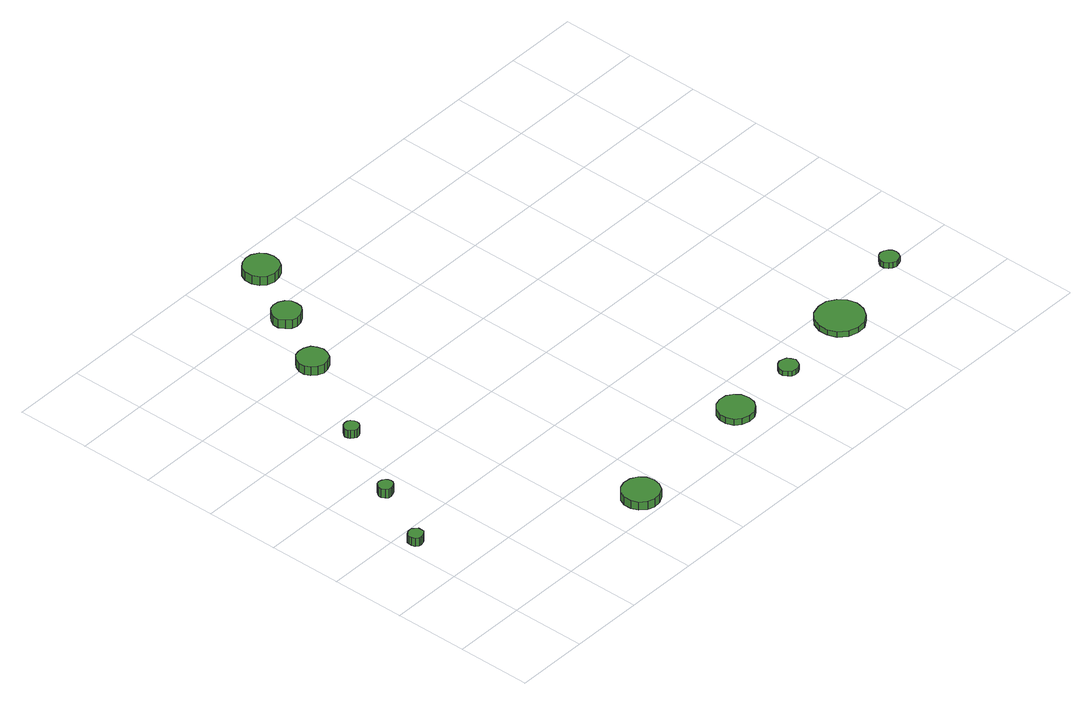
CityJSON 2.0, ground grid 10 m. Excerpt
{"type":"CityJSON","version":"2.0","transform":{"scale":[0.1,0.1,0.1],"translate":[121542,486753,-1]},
"CityObjects":{
"tree1":{"type":"SolitaryVegetationObject","attributes":{"function":"something"},"geometry":[{"type":"MultiSurface","lod":"1","boundaries":[[[0,1,2,3,4,5,6,7,8,9,10,11,12,13,14]],[[15,16,17,18,19,20,21,22,23,24,25,26,27,28,29]],[[0,29,28,1]],[[1,28,27,2]],[[2,27,26,3]],[[3,26,25,4]],[[4,25,24,5]],[[5,24,23,6]],[[6,23,22,7]],[[7,22,21,8]],[[8,21,20,9]],[[9,20,19,10]],[[10,19,18,11]],[[11,18,17,12]],[[12,17,16,13]],[[13,16,15,14]],[[14,15,29,0]]]}]},
"tree2":{"type":"SolitaryVegetationObject","attributes":{"function":"something"},"geometry":[{"type":"MultiSurface","lod":"1","boundaries":[[[30,31,32,33,34,35,36,37,38,39,40,41,42,43,44]],[[45,46,47,48,49,50,51,52,53,54,55,56,57,58,59]],[[30,59,58,31]],[[31,58,57,32]],[[32,57,56,33]],[[33,56,55,34]],[[34,55,54,35]],[[35,54,53,36]],[[36,53,52,37]],[[37,52,51,38]],[[38,51,50,39]],[[39,50,49,40]],[[40,49,48,41]],[[41,48,47,42]],[[42,47,46,43]],[[43,46,45,44]],[[44,45,59,30]]]}]},
"tree3":{"type":"SolitaryVegetationObject","attributes":{"function":"something"},"geometry":[{"type":"MultiSurface","lod":"1","boundaries":[[[60,61,62,63,64,65,66,67,68,69,70,71,72,73,74]],[[75,76,77,78,79,80,81,82,83,84,85,86,87,88,89]],[[60,89,88,61]],[[61,88,87,62]],[[62,87,86,63]],[[63,86,85,64]],[[64,85,84,65]],[[65,84,83,66]],[[66,83,82,67]],[[67,82,81,68]],[[68,81,80,69]],[[69,80,79,70]],[[70,79,78,71]],[[71,78,77,72]],[[72,77,76,73]],[[73,76,75,74]],[[74,75,89,60]]]}]},
"tree4":{"type":"SolitaryVegetationObject","attributes":{"function":"something"},"geometry":[{"type":"MultiSurface","lod":"1","boundaries":[[[90,91,92,93,94,95,96,97,98,99,100,101,102,103,104]],[[105,106,107,108,109,110,111,112,113,114,115,116,117,118,119]],[[90,119,118,91]],[[91,118,117,92]],[[92,117,116,93]],[[93,116,115,94]],[[94,115,114,95]],[[95,114,113,96]],[[96,113,112,97]],[[97,112,111,98]],[[98,111,110,99]],[[99,110,109,100]],[[100,109,108,101]],[[101,108,107,102]],[[102,107,106,103]],[[103,106,105,104]],[[104,105,119,90]]]}]},
"tree5":{"type":"SolitaryVegetationObject","attributes":{"function":"something"},"geometry":[{"type":"MultiSurface","lod":"1","boundaries":[[[120,121,122,123,124,125,126,127,128,129,130,131,132,133,134]],[[135,136,137,138,139,140,141,142,143,144,145,146,147,148,149]],[[120,149,148,121]],[[121,148,147,122]],[[122,147,146,123]],[[123,146,145,124]],[[124,145,144,125]],[[125,144,143,126]],[[126,143,142,127]],[[127,142,141,128]],[[128,141,140,129]],[[129,140,139,130]],[[130,139,138,131]],[[131,138,137,132]],[[132,137,136,133]],[[133,136,135,134]],[[134,135,149,120]]]}]},
"tree6":{"type":"SolitaryVegetationObject","attributes":{"function":"something"},"geometry":[{"type":"MultiSurface","lod":"1","boundaries":[[[150,151,152,153,154,155,156,157,158,159,160,161,162,163,164]],[[165,166,167,168,169,170,171,172,173,174,175,176,177,178,179]],[[150,179,178,151]],[[151,178,177,152]],[[152,177,176,153]],[[153,176,175,154]],[[154,175,174,155]],[[155,174,173,156]],[[156,173,172,157]],[[157,172,171,158]],[[158,171,170,159]],[[159,170,169,160]],[[160,169,168,161]],[[161,168,167,162]],[[162,167,166,163]],[[163,166,165,164]],[[164,165,179,150]]]}]},
"tree7":{"type":"SolitaryVegetationObject","attributes":{"function":"something"},"geometry":[{"type":"MultiSurface","lod":"1","boundaries":[[[180,181,182,183,184,185,186,187,188,189,190,191,192,193,194]],[[195,196,197,198,199,200,201,202,203,204,205,206,207,208,209]],[[180,209,208,181]],[[181,208,207,182]],[[182,207,206,183]],[[183,206,205,184]],[[184,205,204,185]],[[185,204,203,186]],[[186,203,202,187]],[[187,202,201,188]],[[188,201,200,189]],[[189,200,199,190]],[[190,199,198,191]],[[191,198,197,192]],[[192,197,196,193]],[[193,196,195,194]],[[194,195,209,180]]]}]},
"tree8":{"type":"SolitaryVegetationObject","attributes":{"function":"something"},"geometry":[{"type":"MultiSurface","lod":"1","boundaries":[[[210,211,212,213,214,215,216,217,218,219,220,221,222,223,224]],[[225,226,227,228,229,230,231,232,233,234,235,236,237,238,239]],[[210,239,238,211]],[[211,238,237,212]],[[212,237,236,213]],[[213,236,235,214]],[[214,235,234,215]],[[215,234,233,216]],[[216,233,232,217]],[[217,232,231,218]],[[218,231,230,219]],[[219,230,229,220]],[[220,229,228,221]],[[221,228,227,222]],[[222,227,226,223]],[[223,226,225,224]],[[224,225,239,210]]]}]},
"tree9":{"type":"SolitaryVegetationObject","attributes":{"function":"something"},"geometry":[{"type":"MultiSurface","lod":"1","boundaries":[[[240,241,242,243,244,245,246,247,248,249,250,251,252,253,254]],[[255,256,257,258,259,260,261,262,263,264,265,266,267,268,269]],[[240,269,268,241]],[[241,268,267,242]],[[242,267,266,243]],[[243,266,265,244]],[[244,265,264,245]],[[245,264,263,246]],[[246,263,262,247]],[[247,262,261,248]],[[248,261,260,249]],[[249,260,259,250]],[[250,259,258,251]],[[251,258,257,252]],[[252,257,256,253]],[[253,256,255,254]],[[254,255,269,240]]]}]},
"tree10":{"type":"SolitaryVegetationObject","attributes":{"function":"something"},"geometry":[{"type":"MultiSurface","lod":"1","boundaries":[[[270,271,272,273,274,275,276,277,278,279,280,281,282,283,284]],[[285,286,287,288,289,290,291,292,293,294,295,296,297,298,299]],[[270,299,298,271]],[[271,298,297,272]],[[272,297,296,273]],[[273,296,295,274]],[[274,295,294,275]],[[275,294,293,276]],[[276,293,292,277]],[[277,292,291,278]],[[278,291,290,279]],[[279,290,289,280]],[[280,289,288,281]],[[281,288,287,282]],[[282,287,286,283]],[[283,286,285,284]],[[284,285,299,270]]]}]},
"tree11":{"type":"SolitaryVegetationObject","attributes":{"function":"something"},"geometry":[{"type":"MultiSurface","lod":"1","boundaries":[[[300,301,302,303,304,305,306,307,308,309,310,311,312,313,314]],[[315,316,317,318,319,320,321,322,323,324,325,326,327,328,329]],[[300,329,328,301]],[[301,328,327,302]],[[302,327,326,303]],[[303,326,325,304]],[[304,325,324,305]],[[305,324,323,306]],[[306,323,322,307]],[[307,322,321,308]],[[308,321,320,309]],[[309,320,319,310]],[[310,319,318,311]],[[311,318,317,312]],[[312,317,316,313]],[[313,316,315,314]],[[314,315,329,300]]]}]}
},
"vertices":[
[29,177,22],[29,181,22],[26,184,22],[23,187,22],[18,187,22],[15,186,22],[11,183,22],[10,179,22],[10,175,22],[11,171,22],[15,168,22],[18,167,22],[23,168,22],[26,170,22],[29,173,22],[29,173,10],[26,170,10],[23,168,10],[18,167,10],[15,168,10],[11,171,10],[10,175,10],[10,179,10],[11,183,10],[15,186,10],[18,187,10],[23,187,10],[26,184,10],[29,181,10],[29,177,10],
[79,268,20],[78,272,20],[76,275,20],[72,277,20],[68,278,20],[64,277,20],[61,274,20],[59,270,20],[59,266,20],[61,262,20],[64,259,20],[68,258,20],[72,259,20],[76,261,20],[78,264,20],[78,264,7],[76,261,7],[72,259,7],[68,258,7],[64,259,7],[61,262,7],[59,266,7],[59,270,7],[61,274,7],[64,277,7],[68,278,7],[72,277,7],[76,275,7],[78,272,7],[79,268,7],
[139,374,19],[138,378,19],[136,382,19],[132,384,19],[128,384,19],[124,383,19],[121,380,19],[119,376,19],[119,372,19],[121,369,19],[124,366,19],[128,364,19],[132,365,19],[136,367,19],[138,370,19],[138,370,7],[136,367,7],[132,365,7],[128,364,7],[124,366,7],[121,369,7],[119,372,7],[119,376,7],[121,380,7],[124,383,7],[128,384,7],[132,384,7],[136,382,7],[138,378,7],[139,374,7],
[288,31,19],[286,41,19],[280,49,19],[271,54,19],[260,55,19],[251,52,19],[243,45,19],[239,36,19],[239,26,19],[243,16,19],[251,9,19],[260,6,19],[271,7,19],[280,12,19],[286,21,19],[286,21,7],[280,12,7],[271,7,7],[260,6,7],[251,9,7],[243,16,7],[239,26,7],[239,36,7],[243,45,7],[251,52,7],[260,55,7],[271,54,7],[280,49,7],[286,41,7],[288,31,7],
[218,496,20],[216,504,20],[212,511,20],[204,515,20],[196,516,20],[188,514,20],[182,508,20],[178,500,20],[178,492,20],[182,485,20],[188,479,20],[196,476,20],[204,477,20],[212,481,20],[216,488,20],[216,488,7],[212,481,7],[204,477,7],[196,476,7],[188,479,7],[182,485,7],[178,492,7],[178,500,7],[182,508,7],[188,514,7],[196,516,7],[204,515,7],[212,511,7],[216,504,7],[218,496,7],
[261,576,23],[260,584,23],[255,590,23],[248,594,23],[240,595,23],[233,593,23],[227,587,23],[223,580,23],[223,572,23],[227,565,23],[233,559,23],[240,557,23],[248,558,23],[255,562,23],[260,568,23],[260,568,10],[255,562,10],[248,558,10],[240,557,10],[233,559,10],[227,565,10],[223,572,10],[223,580,10],[227,587,10],[233,593,10],[240,595,10],[248,594,10],[255,590,10],[260,584,10],[261,576,10],
[486,52,16],[484,62,16],[478,70,16],[470,75,16],[460,76,16],[450,73,16],[442,66,16],[438,57,16],[438,47,16],[442,37,16],[450,31,16],[460,28,16],[470,29,16],[478,34,16],[484,42,16],[484,42,7],[478,34,7],[470,29,7],[460,28,7],[450,31,7],[442,37,7],[438,47,7],[438,57,7],[442,66,7],[450,73,7],[460,76,7],[470,75,7],[478,70,7],[484,62,7],[486,52,7],
[310,655,25],[308,664,25],[303,672,25],[294,677,25],[285,678,25],[275,675,25],[268,669,25],[264,660,25],[264,650,25],[268,641,25],[275,635,25],[285,632,25],[294,633,25],[303,637,25],[308,645,25],[308,645,12],[303,637,12],[294,633,12],[285,632,12],[275,635,12],[268,641,12],[264,650,12],[264,660,12],[268,669,12],[275,675,12],[285,678,12],[294,677,12],[303,672,12],[308,664,12],[310,655,12],
[580,59,14],[578,64,14],[575,69,14],[570,71,14],[565,72,14],[560,70,14],[556,67,14],[553,62,14],[553,56,14],[556,51,14],[560,47,14],[565,46,14],[570,46,14],[575,49,14],[578,53,14],[578,53,7],[575,49,7],[570,46,7],[565,46,7],[560,47,7],[556,51,7],[553,56,7],[553,62,7],[556,67,7],[560,70,7],[565,72,7],[570,71,7],[575,69,7],[578,64,7],[580,59,7],
[710,74,15],[707,87,15],[699,97,15],[688,104,15],[675,105,15],[662,101,15],[652,92,15],[647,80,15],[647,67,15],[652,55,15],[662,46,15],[675,42,15],[688,43,15],[699,50,15],[707,61,15],[707,61,7],[699,50,7],[688,43,7],[675,42,7],[662,46,7],[652,55,7],[647,67,7],[647,80,7],[652,92,7],[662,101,7],[675,105,7],[688,104,7],[699,97,7],[707,87,7],[710,74,7],
[816,104,15],[815,109,15],[812,113,15],[807,116,15],[802,117,15],[797,115,15],[793,111,15],[790,107,15],[790,101,15],[793,96,15],[797,93,15],[802,91,15],[807,92,15],[812,94,15],[815,99,15],[815,99,7],[812,94,7],[807,92,7],[802,91,7],[797,93,7],[793,96,7],[790,101,7],[790,107,7],[793,111,7],[797,115,7],[802,117,7],[807,116,7],[812,113,7],[815,109,7],[816,104,7]
]}
